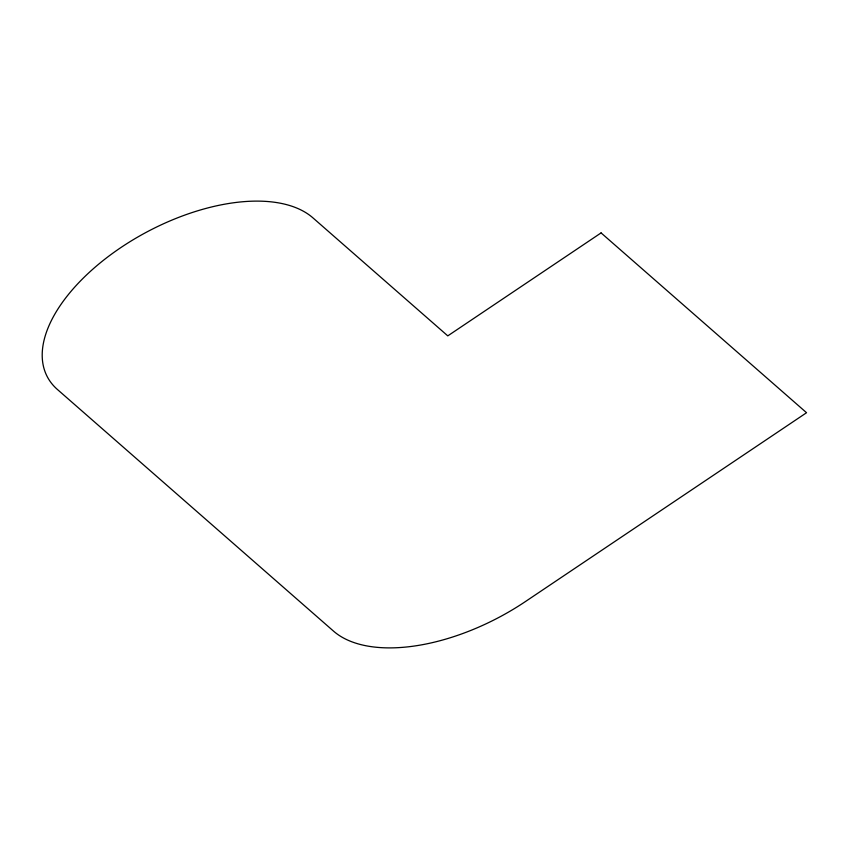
<?xml version="1.0" encoding="UTF-8"?>
<svg xmlns="http://www.w3.org/2000/svg" width="849" height="849" viewBox="0 0 849 849"><rect width="100%" height="100%" fill="white"/><g stroke="black" fill="none" stroke-linecap="round" stroke-linejoin="round"><path stroke-width="1.27" d="M601.081 232.902L447.784 335.875L312.941 217.875A156.057 81.302 -28 0 0 120.983 247.494A156.057 81.302 -28 0 0 57.435 389.5L333.53 631.125A156.057 81.302 -28 0 0 525.499 601.506L806.55 412.72L601.081 232.902"/></g></svg>
